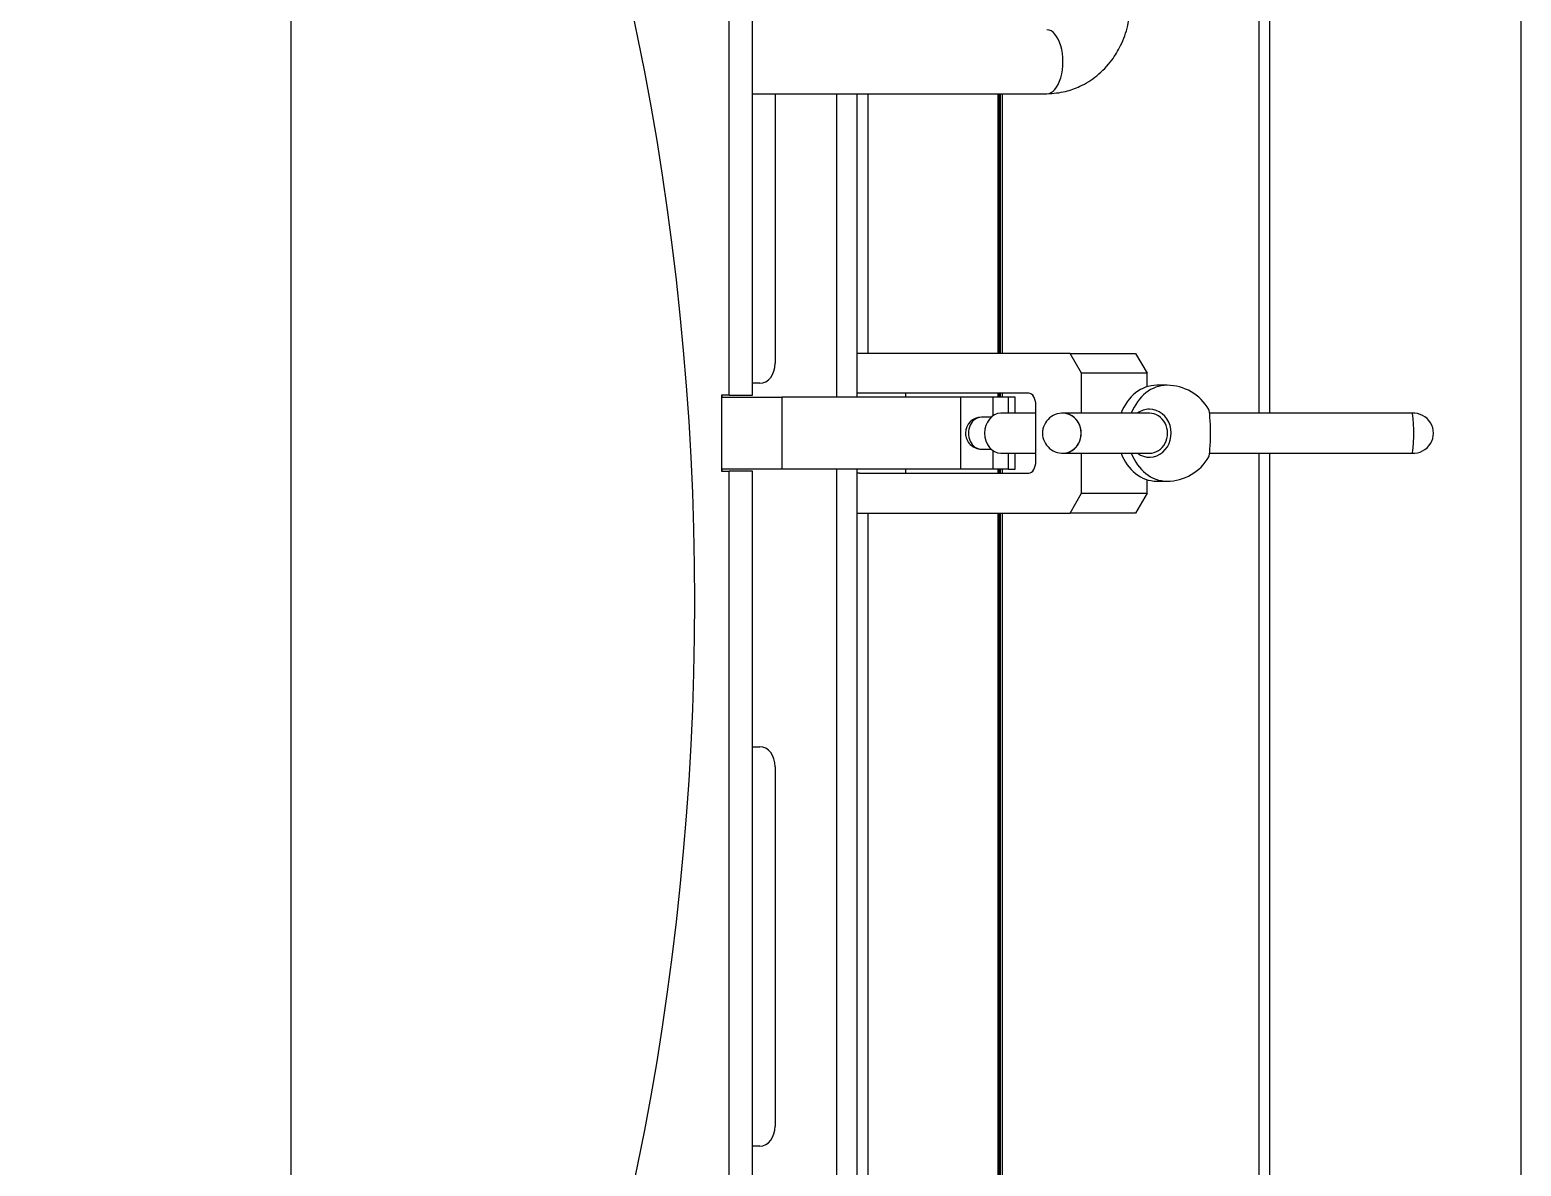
# Model space of a CAD drawing. Extents: x -681219 to -550379, y -242630 to -158199.
# Drawn here: x -602028.1 to -601654.7, y -229823.9 to -229539.4 of the extents above; entities that cross this region are included whole.
import ezdxf

# ---------------------------------------------------------------- set-up
doc = ezdxf.new("R2010")
doc.units = 0
doc.header["$LTSCALE"] = 1000
doc.linetypes.add('DASHED2', pattern=[9.525, 6.35, -3.175])
doc.layers.get('0').update_dxf_attribs({"linetype": 'CONTINUOUS'})
doc.layers.add('interface', color=251, linetype='DASHED2')

# ---------------------------------------------------------------- blocks, each defined once
blk = doc.blocks.new('CYPJ15001B0001XY_A_CYPJ1000_V_1')
at = {"color": 0, "linetype": 'ByBlock', "lineweight": -2}
for p, q in [((-405.5, -708.68), (-167.5, -708.68)), ((-148.5, -706.76), (-167.5, -706.76)), ((-167.5, -706.76), (-167.5, -708.68)), ((-167.5, -706.97), (-167, -706.97)), ((-167.5, -714.53), (-167.5, -708.68)), ((-167, -721.87), (-167, -706.76)), ((-149, -706.76), (-149, -721.87)), ((-149, -706.97), (-148.5, -706.97)), ((-148.5, -708.68), (-148.5, -706.76)), ((-148.5, -708.68), (148.5, -708.68)), ((-148.5, -708.68), (-148.5, -714.53)), ((-405.5, -714.53), (-167.5, -714.53)), ((-336.5, -716.39), (-336.5, -714.53)), ((-236.5, -714.53), (-236.5, -716.39)), ((-148.5, -714.53), (148.5, -714.53)), ((-145.5, -716.39), (-145.5, -714.53)), ((-73, -714.54), (-73, -788.26)), ((-241.5, -720.22), (-331.5, -720.22)), ((-73, -720.22), (-140.5, -720.22)), ((-149, -721.87), (-167, -721.87)), ((-167, -766.71), (-167, -721.87)), ((-149, -766.71), (-149, -721.87)), ((-167, -735.54), (-406, -735.54)), ((-73, -735.54), (-149, -735.54)), ((-167, -740.68), (-406, -740.68)), ((-178, -740.68), (-178, -794.08)), ((-168, -741.33), (-168, -740.68)), ((-168, -741.33), (-168, -783.76)), ((-73, -740.68), (-149, -740.68)), ((-148, -741.33), (-148, -740.68)), ((-148, -783.76), (-148, -741.33)), ((-138, -794.08), (-138, -740.68)), ((-395, -743.47), (-178, -743.47)), ((-138, -743.47), (-73, -743.47)), ((-168, -752.92), (-167, -752.92)), ((-149, -752.92), (-148, -752.92)), ((-167, -774.7), (-167, -766.71)), ((-167, -766.71), (-149, -766.71)), ((-149, -774.7), (-149, -766.71)), ((-162, -771.88), (-162, -774.29)), ((-154, -774.29), (-154, -771.88)), ((-178, -775.98), (-395, -775.98)), ((-178, -776.28), (-395, -776.28)), ((-178, -776.57), (-395, -776.57)), ((-395, -776.57), (-178, -776.57)), ((-167, -775.98), (-168, -775.98)), ((-167, -776.28), (-168, -776.28)), ((-167, -776.57), (-168, -776.57)), ((-168, -776.57), (-167, -776.57)), ((-167, -778.62), (-167, -774.7)), ((-162.33, -774.7), (-167, -774.7)), ((-149, -774.7), (-153.67, -774.7)), ((-149, -778.62), (-149, -774.7)), ((-148, -775.98), (-149, -775.98)), ((-148, -776.28), (-149, -776.28)), ((-148, -776.57), (-149, -776.57)), ((-149, -776.57), (-148, -776.57)), ((-73, -775.98), (-138, -775.98)), ((-73, -776.28), (-138, -776.28)), ((-73, -776.57), (-138, -776.57)), ((-138, -776.57), (-73, -776.57)), ((-395, -777.15), (-178, -777.15)), ((-168, -777.15), (-167, -777.15)), ((-167, -778.62), (-167, -780.33)), ((-167, -778.62), (-163, -778.62)), ((-167, -780.33), (-163, -780.33)), ((-163, -776.75), (-163, -785.48)), ((-153, -785.48), (-153, -776.75)), ((-153, -778.62), (-149, -778.62)), ((-153, -780.33), (-149, -780.33)), ((-149, -777.15), (-148, -777.15)), ((-149, -780.33), (-149, -778.62)), ((-138, -777.15), (-73, -777.15)), ((-165, -785.48), (-151, -785.48)), ((-178, -810.47), (-178, -794.08)), ((-178, -794.08), (-173, -796.95)), ((-163, -792.31), (-163, -813.94)), ((-153, -813.94), (-153, -792.31)), ((-143, -796.95), (-138, -794.08)), ((-138, -794.08), (-138, -810.47)), ((-173, -796.95), (-163, -796.95)), ((-173, -796.95), (-173, -813.33)), ((-153, -796.95), (-143, -796.95)), ((-143, -813.33), (-143, -796.95)), ((-173, -813.33), (-178, -810.47)), ((-173, -813.33), (-169.63, -813.33)), ((-146.37, -813.33), (-143, -813.33)), ((-138, -810.47), (-143, -813.33)), ((-170, -815.75), (-170, -818.33)), ((-146, -818.33), (-146, -815.75)), ((-163, -828.98), (-163, -879.67)), ((-153, -879.67), (-153, -828.98)), ((-410, -841.37), (-163, -841.37)), ((-153, -841.37), (153, -841.37)), ((-410, -844.09), (-163, -844.09)), ((-153, -844.09), (153, -844.09)), ((-687.25, -907), (692.05, -907))]:
    blk.add_line(p, q, dxfattribs=at)
for centre, radius, start, end in [((-158, -771.88), 4, 90, 180), ((-158, -771.88), 4, 0, 90), ((-158, -792.16), 5, 90, 189.6894), ((-158, -792.16), 5, 350.3106, 90), ((-158, -818.33), 12, 180, 240.3813), ((-158, -818.33), 12, 299.6187, 0), ((-158, -880.03), 5, 175.9055, 4.0945)]:
    blk.add_arc(centre, radius, start, end, dxfattribs=at)
for centre, major_axis, ratio, start_param, end_param in [((-331.5, -716.39), (5, 0), 0.766044, 3.141593, 4.712389), ((-241.5, -716.39), (5, 0), 0.766044, 4.712389, 6.283185), ((-140.5, -716.39), (5, 0), 0.766044, 3.141593, 4.712389), ((-158, -771.88), (4, 0), 0.819152, 0, 3.141593), ((-158, -776.75), (-5, 0), 0.819152, 3.141593, 6.283185), ((-165, -783.76), (3, 0), 0.573576, 3.141593, 4.712389), ((-151, -783.76), (3, 0), 0.573576, 4.712389, 6.283185), ((-65, -788.26), (8, 0), 0.5, 3.141082, 6.282854), ((-158, -792.31), (-5, 0), 0.906308, 0, 3.141593), ((-158, -792.31), (-4.99, 0), 0.906308, 0.153528, 2.988065), ((-158, -815.75), (-12, 0), 0.819152, 5.142164, 6.283185), ((-158, -818.33), (12, 0), 0.819152, 2.000572, 3.141593), ((-158, -815.75), (-12, 0), 0.819152, 3.141593, 4.282614), ((-158, -818.33), (-12, 0), 0.819152, 3.141593, 4.282614), ((-158, -813.94), (6, 0), 0.906308, 2.555907, 6.283185), ((-158, -813.94), (-5, 0), 0.906308, 0, 3.141593), ((-158, -813.94), (6, 0), 0.906308, 0, 0.585686), ((-158, -828.69), (6, 0), 0.087156, 3.293713, 6.131064), ((-158, -879.67), (-5, 0), 0.087156, 0, 3.141593)]:
    blk.add_ellipse(centre, major_axis=major_axis, ratio=ratio, start_param=start_param, end_param=end_param, dxfattribs=at)
blk.add_open_spline([(-73, -788.26), (-72.89, -789.98), (-72.69, -792.62), (-71.12, -796.96), (-68.56, -801.02), (-65.01, -804.39), (-60.72, -806.98), (-54.96, -809.1), (-47.42, -809.25), (-38.54, -809.23), (-28.04, -809.25), (-14.78, -809.25), (-5.76, -809.25), (0, -809.25)], degree=3, knots=[0, 0, 0, 0, 0.058099, 0.105176, 0.166381, 0.232519, 0.283653, 0.346676, 0.447513, 0.543928, 0.658442, 0.816646, 1, 1, 1, 1], dxfattribs=at)
at = {"layer": 'interface', "ltscale": 10.848644}
blk.add_line((-775, -599), (775, -599.02), dxfattribs=at)

msp = doc.modelspace()

# ---------------------------------------------------------------- linework, layer by layer
at = {"color": 4}
msp.add_circle((-602561.7373, -229682.3646), 700, dxfattribs=at)

# ---------------------------------------------------------------- block references
at = {"color": 4, "rotation": 89.99999999999999}
msp.add_blockref('CYPJ15001B0001XY_A_CYPJ1000_V_1', (-602561.7373, -229482.3646), dxfattribs=at)

doc.saveas('drawing.dxf')
